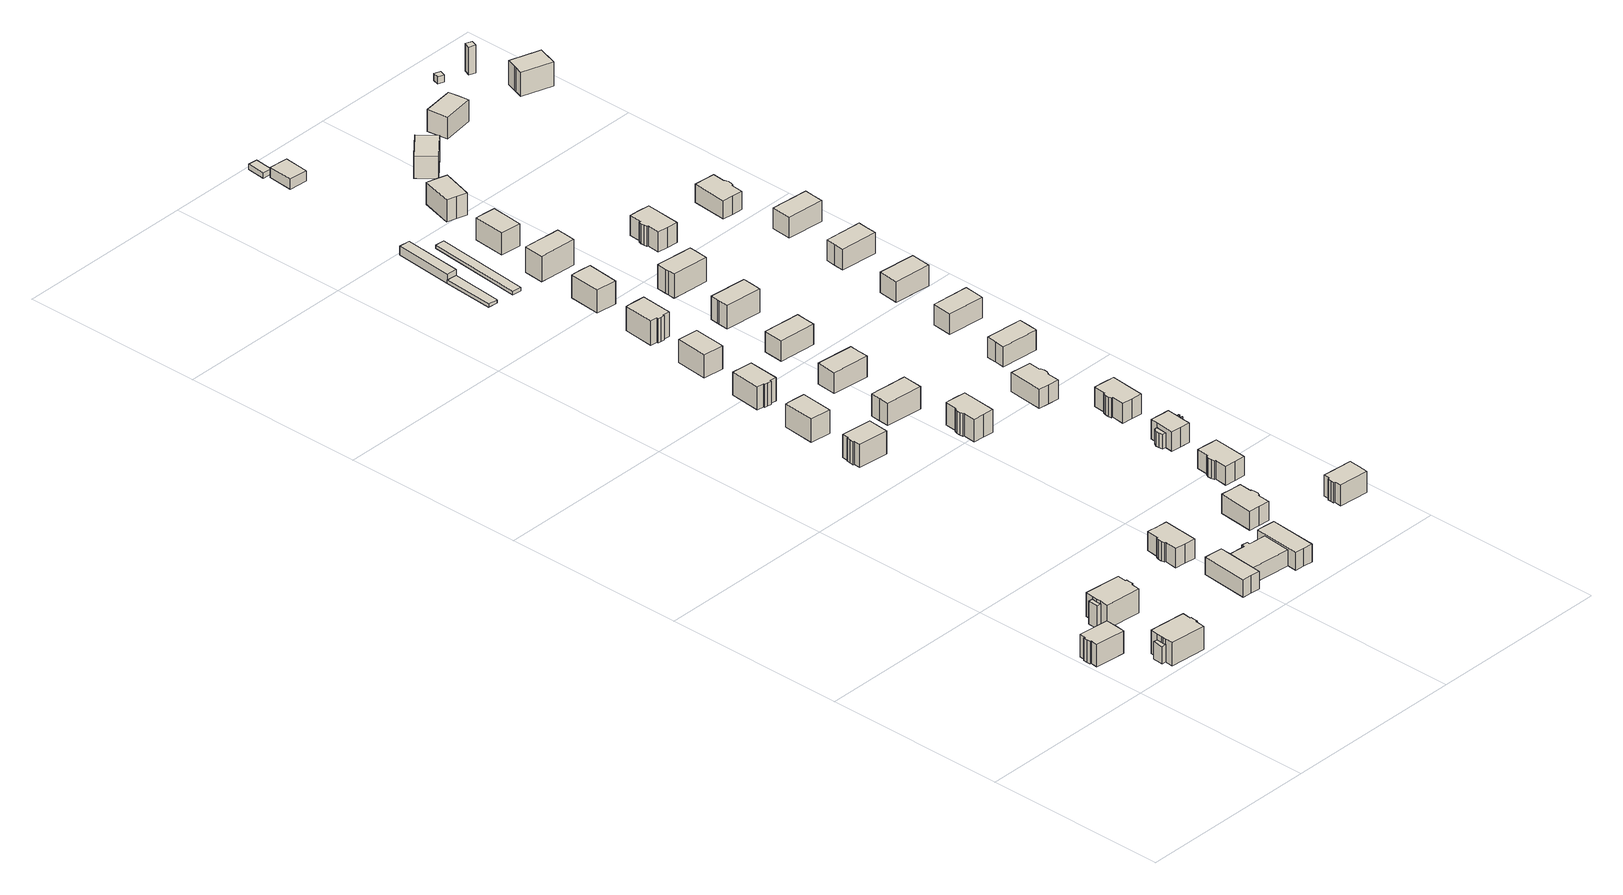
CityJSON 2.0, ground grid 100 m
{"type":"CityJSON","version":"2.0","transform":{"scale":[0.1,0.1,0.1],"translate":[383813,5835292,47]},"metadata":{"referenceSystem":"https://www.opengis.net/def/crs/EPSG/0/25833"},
"CityObjects":{
"building1":{"type":"Building","attributes":{"Gemeindeschluessel":"11000012","BezugspunktDach":"2200","function":"31001_1010","measuredHeight":14.82,"storeysAboveGround":3},"address":[{"country":"Germany","locality":"Berlin","thoroughfareNumber":"42","thoroughfareName":"Invalidensiedlung"}],"geometry":[{"type":"Solid","lod":"1","boundaries":[[[[0,1,2,3,4,5,6,7,8,9]],[[10,11,12,13,14,15,16,17,18,19]],[[10,19,9,8]],[[11,10,8,7]],[[12,11,7,6]],[[13,12,6,5]],[[14,13,5,4]],[[15,14,4,3]],[[16,15,3,2]],[[17,16,2,1]],[[18,17,1,0]],[[19,18,0,9]]]]}]},
"building2":{"type":"Building","attributes":{"Gemeindeschluessel":"11000012","function":"31001_1010"},"address":[{"country":"Germany","locality":"Berlin","thoroughfareNumber":"44","thoroughfareName":"Invalidensiedlung"}],"children":["building2-1","building2-2"]},
"building2-1":{"type":"BuildingPart","attributes":{"BezugspunktDach":"2200","measuredHeight":16.36,"storeysAboveGround":3},"parents":["building2"],"geometry":[{"type":"MultiSurface","lod":"1","boundaries":[[[20,21,22,23,24,25,26,27,28,29,30,31,32]],[[33,34,35,36,37,38,39,40,41,42,43,44,45]],[[33,45,32,31]],[[46,47,31,30]],[[48,46,34,30,29]],[[49,48,35,29,28]],[[37,36,28,27]],[[38,37,27,26]],[[39,38,26,25]],[[40,39,25,24]],[[41,40,24,23]],[[42,41,23,22]],[[43,42,22,21]],[[44,43,21,20]],[[45,44,20,32]],[[34,33,47,46]],[[35,34,46,48]],[[36,35,48,49]]]}]},
"building2-2":{"type":"BuildingPart","attributes":{"BezugspunktDach":"2200","measuredHeight":9.75,"storeysAboveGround":3},"parents":["building2"],"geometry":[{"type":"MultiSurface","lod":"1","boundaries":[[[47,49,50,51]],[[52,36,33,53]],[[52,53,51,50]],[[36,52,50,49]],[[53,33,47,51]],[[33,34,46,47]],[[35,48,46,34]],[[36,49,48,35]]]}]},
"building3":{"type":"Building","attributes":{"Gemeindeschluessel":"11000012","function":"31001_1010"},"address":[{"country":"Germany","locality":"Berlin","thoroughfareNumber":"40","thoroughfareName":"Invalidensiedlung"}],"children":["building3-1","building3-2"]},
"building3-1":{"type":"BuildingPart","attributes":{"BezugspunktDach":"2200","measuredHeight":17.52,"storeysAboveGround":3},"parents":["building3"],"geometry":[{"type":"MultiSurface","lod":"1","boundaries":[[[54,55,56,57,58,59,60,61,62,63,64,65]],[[66,67,68,69,70,71,72,73,74,75,76,77]],[[66,77,65,64]],[[78,79,64,63]],[[80,78,67,63,62]],[[69,68,62,61]],[[70,69,61,60]],[[71,70,60,59]],[[72,71,59,58]],[[73,72,58,57]],[[74,73,57,56]],[[75,74,56,55]],[[76,75,55,54]],[[77,76,54,65]],[[67,66,79,78]],[[81,68,67,78,80]]]}]},
"building3-2":{"type":"BuildingPart","attributes":{"BezugspunktDach":"2200","measuredHeight":12.64,"storeysAboveGround":3},"parents":["building3"],"geometry":[{"type":"MultiSurface","lod":"1","boundaries":[[[79,80,82,83]],[[84,85,86,87]],[[84,87,83,82]],[[85,84,82,80]],[[86,85,80,68,67,66]],[[87,86,79,83]],[[66,67,78,79]],[[78,67,68,80]]]}]},
"building4":{"type":"Building","attributes":{"Gemeindeschluessel":"11000012","BezugspunktDach":"2200","function":"31001_1010","measuredHeight":14.61,"storeysAboveGround":3},"address":[{"country":"Germany","locality":"Berlin","thoroughfareNumber":"38","thoroughfareName":"Invalidensiedlung"}],"geometry":[{"type":"Solid","lod":"1","boundaries":[[[[88,89,90,91,92,93,94,95,96,97,98,99]],[[100,101,102,103,104,105,106,107,108,109,110,111]],[[100,111,99,98]],[[101,100,98,97]],[[102,101,97,96]],[[103,102,96,95]],[[104,103,95,94]],[[105,104,94,93]],[[106,105,93,92]],[[107,106,92,91]],[[108,107,91,90]],[[109,108,90,89]],[[110,109,89,88]],[[111,110,88,99]]]]}]},
"building5":{"type":"Building","attributes":{"Gemeindeschluessel":"11000012","function":"31001_3065"},"address":[{"country":"Germany","locality":"Berlin","thoroughfareNumber":"46","thoroughfareName":"Invalidensiedlung"}],"children":["building5-1","building5-2","building5-3"]},
"building5-1":{"type":"BuildingPart","attributes":{"BezugspunktDach":"2200","measuredHeight":10.99,"storeysAboveGround":2},"parents":["building5"],"geometry":[{"type":"MultiSurface","lod":"1","boundaries":[[[112,113,114,115,116,117,118,119,120,121]],[[122,123,124,125,126,127,128,129,130,131]],[[122,131,121,120]],[[123,122,120,119]],[[124,123,119,118]],[[125,124,118,117]],[[126,125,117,116]],[[127,126,116,115]],[[130,129,113,112]],[[131,130,112,121]],[[128,127,115,114]],[[129,132,128,114,113]]]}]},
"building5-2":{"type":"BuildingPart","attributes":{"BezugspunktDach":"2200","measuredHeight":12.15,"storeysAboveGround":2},"parents":["building5"],"geometry":[{"type":"Solid","lod":"1","boundaries":[[[[133,134,135,136,137,138]],[[139,140,141,142,143,144]],[[139,144,138,137],[127,115,114,113,129,128]],[[140,139,137,136]],[[141,140,136,135]],[[142,141,135,134]],[[143,142,134,133]],[[144,143,133,138]],[[115,127,128,114]],[[128,129,113,114]]]]}]},
"building5-3":{"type":"BuildingPart","attributes":{"BezugspunktDach":"2200","measuredHeight":12.87,"storeysAboveGround":2},"parents":["building5"],"geometry":[{"type":"Solid","lod":"1","boundaries":[[[[145,146,147,148,149,150,151]],[[152,153,154,122,155,156,157]],[[152,157,151,150]],[[153,152,150,149]],[[154,153,149,148]],[[122,154,148,147]],[[155,122,147,146]],[[156,155,146,145]],[[157,156,145,151]]]]}]},
"building6":{"type":"Building","attributes":{"Gemeindeschluessel":"11000012","BezugspunktDach":"2200","function":"31001_1010","measuredHeight":16.72,"storeysAboveGround":3},"address":[{"country":"Germany","locality":"Berlin","thoroughfareNumber":"34","thoroughfareName":"Invalidensiedlung"}],"geometry":[{"type":"Solid","lod":"1","boundaries":[[[[158,159,160,161,162,163,164,165,166,167]],[[168,169,170,171,172,173,174,175,176,177]],[[168,177,167,166]],[[169,168,166,165]],[[170,169,165,164]],[[171,170,164,163]],[[172,171,163,162]],[[173,172,162,161]],[[174,173,161,160]],[[175,174,160,159]],[[176,175,159,158]],[[177,176,158,167]]]]}]},
"building7":{"type":"Building","attributes":{"Gemeindeschluessel":"11000012","BezugspunktDach":"2200","function":"31001_1010","measuredHeight":16.47,"storeysAboveGround":3},"address":[{"country":"Germany","locality":"Berlin","thoroughfareNumber":"30","thoroughfareName":"Invalidensiedlung"}],"geometry":[{"type":"Solid","lod":"1","boundaries":[[[[178,179,180,181,182]],[[183,184,185,186,187]],[[183,187,182,181]],[[184,183,181,180]],[[185,184,180,179]],[[186,185,179,178]],[[187,186,178,182]]]]}]},
"building8":{"type":"Building","attributes":{"Gemeindeschluessel":"11000012","BezugspunktDach":"2200","function":"31001_1010","measuredHeight":16.69,"storeysAboveGround":3},"address":[{"country":"Germany","locality":"Berlin","thoroughfareNumber":"26","thoroughfareName":"Invalidensiedlung"}],"geometry":[{"type":"Solid","lod":"1","boundaries":[[[[188,189,190,191,192,193,194,195,196,197]],[[198,199,200,201,202,203,204,205,206,207]],[[198,207,197,196]],[[199,198,196,195]],[[200,199,195,194]],[[201,200,194,193]],[[202,201,193,192]],[[203,202,192,191]],[[204,203,191,190]],[[205,204,190,189]],[[206,205,189,188]],[[207,206,188,197]]]]}]},
"building9":{"type":"Building","attributes":{"Gemeindeschluessel":"11000012","BezugspunktDach":"2200","function":"31001_1010","measuredHeight":14.87,"storeysAboveGround":3},"address":[{"country":"Germany","locality":"Berlin","thoroughfareNumber":"51","thoroughfareName":"Invalidensiedlung"}],"geometry":[{"type":"Solid","lod":"1","boundaries":[[[[208,209,210,211,212,213,214,215,216,217,218,219]],[[220,221,222,223,224,225,226,227,228,229,230,231]],[[220,231,219,218]],[[221,220,218,217]],[[222,221,217,216]],[[223,222,216,215]],[[224,223,215,214]],[[225,224,214,213]],[[226,225,213,212]],[[227,226,212,211]],[[228,227,211,210]],[[229,228,210,209]],[[230,229,209,208]],[[231,230,208,219]]]]}]},
"building10":{"type":"Building","attributes":{"Gemeindeschluessel":"11000012","BezugspunktDach":"2200","function":"31001_1010","measuredHeight":16.42,"storeysAboveGround":3},"address":[{"country":"Germany","locality":"Berlin","thoroughfareNumber":"22","thoroughfareName":"Invalidensiedlung"}],"geometry":[{"type":"Solid","lod":"1","boundaries":[[[[232,233,234,235,236]],[[237,238,239,240,241]],[[237,241,236,235]],[[238,237,235,234]],[[239,238,234,233]],[[240,239,233,232]],[[241,240,232,236]]]]}]},
"building11":{"type":"Building","attributes":{"Gemeindeschluessel":"11000012","BezugspunktDach":"2200","function":"31001_1010","measuredHeight":14.86,"storeysAboveGround":3},"address":[{"country":"Germany","locality":"Berlin","thoroughfareNumber":"32","thoroughfareName":"Invalidensiedlung"}],"geometry":[{"type":"Solid","lod":"1","boundaries":[[[[242,243,244,245,246,247]],[[248,249,250,251,252,253]],[[248,253,247,246]],[[249,248,246,245]],[[250,249,245,244]],[[251,250,244,243]],[[252,251,243,242]],[[253,252,242,247]]]]}]},
"building12":{"type":"Building","attributes":{"Gemeindeschluessel":"11000012","BezugspunktDach":"2200","function":"31001_1010","measuredHeight":14.98,"storeysAboveGround":3},"address":[{"country":"Germany","locality":"Berlin","thoroughfareNumber":"36","thoroughfareName":"Invalidensiedlung"}],"geometry":[{"type":"Solid","lod":"1","boundaries":[[[[254,255,256,257,258,259,260,261,262,263,264,265]],[[266,267,268,269,270,271,272,273,274,275,276,277]],[[266,277,265,264]],[[267,266,264,263]],[[268,267,263,262]],[[269,268,262,261]],[[270,269,261,260]],[[271,270,260,259]],[[272,271,259,258]],[[273,272,258,257]],[[274,273,257,256]],[[275,274,256,255]],[[276,275,255,254]],[[277,276,254,265]]]]}]},
"building13":{"type":"Building","attributes":{"Gemeindeschluessel":"11000012","BezugspunktDach":"2200","function":"31001_2463","measuredHeight":1.83,"storeysAboveGround":1},"address":[{"country":"Germany","locality":"Berlin","thoroughfareNumber":"8 (3)","thoroughfareName":"Invalidensiedlung"}],"geometry":[{"type":"Solid","lod":"1","boundaries":[[[[278,279,280,281]],[[282,283,284,285]],[[282,285,281,280]],[[283,282,280,279]],[[284,283,279,278]],[[285,284,278,281]]]]}]},
"building14":{"type":"Building","attributes":{"Gemeindeschluessel":"11000012","BezugspunktDach":"2200","function":"31001_1010","measuredHeight":18.25,"storeysAboveGround":3},"address":[{"country":"Germany","locality":"Berlin","thoroughfareNumber":"18","thoroughfareName":"Invalidensiedlung"}],"geometry":[{"type":"Solid","lod":"1","boundaries":[[[[286,287,288,289,290,291,292,293,294,295]],[[296,297,298,299,300,301,302,303,304,305]],[[296,305,295,294]],[[297,296,294,293]],[[298,297,293,292]],[[299,298,292,291]],[[300,299,291,290]],[[301,300,290,289]],[[302,301,289,288]],[[303,302,288,287]],[[304,303,287,286]],[[305,304,286,295]]]]}]},
"building15":{"type":"Building","attributes":{"Gemeindeschluessel":"11000012","BezugspunktDach":"2200","function":"31001_1010","measuredHeight":14.97,"storeysAboveGround":3},"address":[{"country":"Germany","locality":"Berlin","thoroughfareNumber":"28","thoroughfareName":"Invalidensiedlung"}],"geometry":[{"type":"Solid","lod":"1","boundaries":[[[[306,307,308,309,310]],[[311,312,313,314,315]],[[311,315,310,309]],[[312,311,309,308]],[[313,312,308,307]],[[314,313,307,306]],[[315,314,306,310]]]]}]},
"building16":{"type":"Building","attributes":{"Gemeindeschluessel":"11000012","BezugspunktDach":"2200","function":"31001_2463","measuredHeight":6.98,"storeysAboveGround":1},"address":[{"country":"Germany","locality":"Berlin","thoroughfareNumber":"8 (2)","thoroughfareName":"Invalidensiedlung"}],"geometry":[{"type":"Solid","lod":"1","boundaries":[[[[316,317,318,319]],[[320,321,283,282]],[[320,282,319,318]],[[321,320,318,317]],[[283,321,317,316]],[[282,283,316,319]]]]}]},
"building17":{"type":"Building","attributes":{"Gemeindeschluessel":"11000012","BezugspunktDach":"2200","function":"31001_1010","measuredHeight":13.81,"storeysAboveGround":3},"address":[{"country":"Germany","locality":"Berlin","thoroughfareNumber":"47","thoroughfareName":"Invalidensiedlung"}],"geometry":[{"type":"Solid","lod":"1","boundaries":[[[[322,323,324,325,326,327,328,329,330,331,332,333]],[[334,335,336,337,338,339,340,341,342,343,344,345]],[[334,345,333,332]],[[335,334,332,331]],[[336,335,331,330]],[[337,336,330,329]],[[338,337,329,328]],[[339,338,328,327]],[[340,339,327,326]],[[341,340,326,325]],[[342,341,325,324]],[[343,342,324,323]],[[344,343,323,322]],[[345,344,322,333]]]]}]},
"building18":{"type":"Building","attributes":{"Gemeindeschluessel":"11000012","BezugspunktDach":"2200","function":"31001_2463","measuredHeight":1.97,"storeysAboveGround":1},"address":[{"country":"Germany","locality":"Berlin","thoroughfareNumber":"8 (1)","thoroughfareName":"Invalidensiedlung"}],"geometry":[{"type":"Solid","lod":"1","boundaries":[[[[346,347,348,349]],[[350,351,352,353]],[[350,353,349,348]],[[351,350,348,347]],[[352,351,347,346]],[[353,352,346,349]]]]}]},
"building19":{"type":"Building","attributes":{"Gemeindeschluessel":"11000012","BezugspunktDach":"2200","function":"31001_1010","measuredHeight":16.32,"storeysAboveGround":3},"address":[{"country":"Germany","locality":"Berlin","thoroughfareNumber":"14","thoroughfareName":"Invalidensiedlung"}],"geometry":[{"type":"Solid","lod":"1","boundaries":[[[[354,355,356,357,358]],[[359,360,361,362,363]],[[359,363,358,357]],[[360,359,357,356]],[[361,360,356,355]],[[362,361,355,354]],[[363,362,354,358]]]]}]},
"building20":{"type":"Building","attributes":{"Gemeindeschluessel":"11000012","BezugspunktDach":"2200","function":"31001_1010","measuredHeight":14.99,"storeysAboveGround":3},"address":[{"country":"Germany","locality":"Berlin","thoroughfareNumber":"24","thoroughfareName":"Invalidensiedlung"}],"geometry":[{"type":"Solid","lod":"1","boundaries":[[[[364,365,366,367,368]],[[369,370,371,372,373]],[[369,373,368,367]],[[370,369,367,366]],[[371,370,366,365]],[[372,371,365,364]],[[373,372,364,368]]]]}]},
"building21":{"type":"Building","attributes":{"Gemeindeschluessel":"11000012","BezugspunktDach":"2200","function":"31001_3065","measuredHeight":15.19,"storeysAboveGround":3},"address":[{"country":"Germany","locality":"Berlin","thoroughfareNumber":"53","thoroughfareName":"Invalidensiedlung"}],"geometry":[{"type":"Solid","lod":"1","boundaries":[[[[374,375,376,377,378,379,380,381,382,383]],[[384,385,386,387,388,389,390,391,392,393]],[[384,393,383,382]],[[385,384,382,381]],[[386,385,381,380]],[[387,386,380,379]],[[388,387,379,378]],[[389,388,378,377]],[[390,389,377,376]],[[391,390,376,375]],[[392,391,375,374]],[[393,392,374,383]]]]}]},
"building22":{"type":"Building","attributes":{"Gemeindeschluessel":"11000012","function":"31001_1010"},"address":[{"country":"Germany","locality":"Berlin","thoroughfareNumber":"43","thoroughfareName":"Invalidensiedlung"}],"children":["building22-1","building22-2"]},
"building22-1":{"type":"BuildingPart","attributes":{"BezugspunktDach":"2200","measuredHeight":14.86,"storeysAboveGround":3},"parents":["building22"],"geometry":[{"type":"MultiSurface","lod":"1","boundaries":[[[394,395,396,397,398,399,400,401,402,403,404,405,406,407,408]],[[409,410,411,412,413,414,415,416,417,418,419,420,421,422,423]],[[424,425,426,427,428,423,408,407]],[[410,409,407,406]],[[411,410,406,405]],[[412,411,405,404]],[[413,412,404,403]],[[414,413,403,402]],[[415,414,402,401]],[[416,415,401,400]],[[417,416,400,399]],[[418,417,399,398]],[[419,418,398,397]],[[420,419,397,396]],[[421,420,396,395]],[[422,421,395,394]],[[423,422,394,408]],[[409,429,430,425,424]],[[430,428,427,426,425]]]}]},
"building22-2":{"type":"BuildingPart","attributes":{"BezugspunktDach":"2200","measuredHeight":8.16,"storeysAboveGround":3},"parents":["building22"],"geometry":[{"type":"Solid","lod":"1","boundaries":[[[[431,426,425,424,432,433,434]],[[435,436,409,430,427,437,438]],[[435,438,434,433]],[[436,435,433,432]],[[409,436,432,424]],[[437,427,426,431]],[[438,437,431,434]],[[430,409,424,425]],[[427,430,425,426]]]]}]},
"building23":{"type":"Building","attributes":{"Gemeindeschluessel":"11000012","BezugspunktDach":"2200","function":"51009_1610","measuredHeight":3,"storeysAboveGround":0},"address":[{"country":"Germany","locality":"Berlin"}],"geometry":[{"type":"Solid","lod":"1","boundaries":[[[[439,440,441,442]],[[443,444,445,446]],[[443,446,442,441]],[[444,443,441,440]],[[445,444,440,439]],[[446,445,439,442]]]]}]},
"building24":{"type":"Building","attributes":{"Gemeindeschluessel":"11000012","BezugspunktDach":"2200","function":"31001_1010","measuredHeight":16.46,"storeysAboveGround":3},"address":[{"country":"Germany","locality":"Berlin","thoroughfareNumber":"10","thoroughfareName":"Invalidensiedlung"}],"geometry":[{"type":"Solid","lod":"1","boundaries":[[[[447,448,449,450,451]],[[452,453,454,455,456]],[[452,456,451,450]],[[453,452,450,449]],[[454,453,449,448]],[[455,454,448,447]],[[456,455,447,451]]]]}]},
"building25":{"type":"Building","attributes":{"Gemeindeschluessel":"11000012","BezugspunktDach":"2200","function":"31001_1010","measuredHeight":14.91,"storeysAboveGround":3},"address":[{"country":"Germany","locality":"Berlin","thoroughfareNumber":"20","thoroughfareName":"Invalidensiedlung"}],"geometry":[{"type":"Solid","lod":"1","boundaries":[[[[457,458,459,460,461,462,463,464]],[[465,466,467,468,469,470,471,472]],[[465,472,464,463]],[[466,465,463,462]],[[467,466,462,461]],[[468,467,461,460]],[[469,468,460,459]],[[470,469,459,458]],[[471,470,458,457]],[[472,471,457,464]]]]}]},
"building26":{"type":"Building","attributes":{"Gemeindeschluessel":"11000012","BezugspunktDach":"2200","function":"31001_1010","measuredHeight":14.87,"storeysAboveGround":3},"address":[{"country":"Germany","locality":"Berlin","thoroughfareNumber":"35","thoroughfareName":"Invalidensiedlung"}],"geometry":[{"type":"Solid","lod":"1","boundaries":[[[[473,474,475,476,477,478,479,480,481,482,483,484]],[[485,486,487,488,489,490,491,492,493,494,495,496]],[[485,496,484,483]],[[486,485,483,482]],[[487,486,482,481]],[[488,487,481,480]],[[489,488,480,479]],[[490,489,479,478]],[[491,490,478,477]],[[492,491,477,476]],[[493,492,476,475]],[[494,493,475,474]],[[495,494,474,473]],[[496,495,473,484]]]]}]},
"building27":{"type":"Building","attributes":{"Gemeindeschluessel":"11000012","BezugspunktDach":"2200","function":"31001_1010","measuredHeight":15.24,"storeysAboveGround":3},"address":[{"country":"Germany","locality":"Berlin","thoroughfareNumber":"39","thoroughfareName":"Invalidensiedlung"}],"geometry":[{"type":"Solid","lod":"1","boundaries":[[[[497,498,499,500,501,502,503,504,505,506,507,508]],[[509,510,511,512,513,514,515,516,517,518,519,520]],[[509,520,508,507]],[[510,509,507,506]],[[511,510,506,505]],[[512,511,505,504]],[[513,512,504,503]],[[514,513,503,502]],[[515,514,502,501]],[[516,515,501,500]],[[517,516,500,499]],[[518,517,499,498]],[[519,518,498,497]],[[520,519,497,508]]]]}]},
"building28":{"type":"Building","attributes":{"Gemeindeschluessel":"11000012","BezugspunktDach":"2200","function":"31001_1010","measuredHeight":15.45,"storeysAboveGround":3},"address":[{"country":"Germany","locality":"Berlin","thoroughfareNumber":"8","thoroughfareName":"Invalidensiedlung"}],"geometry":[{"type":"Solid","lod":"1","boundaries":[[[[521,522,523,524,525]],[[526,527,528,529,530]],[[526,530,525,524]],[[527,526,524,523]],[[528,527,523,522]],[[529,528,522,521]],[[530,529,521,525]]]]}]},
"building29":{"type":"Building","attributes":{"Gemeindeschluessel":"11000012","BezugspunktDach":"2200","function":"31001_1010","measuredHeight":15.23,"storeysAboveGround":3},"address":[{"country":"Germany","locality":"Berlin","thoroughfareNumber":"16","thoroughfareName":"Invalidensiedlung"}],"geometry":[{"type":"Solid","lod":"1","boundaries":[[[[531,532,533,534,535,536,537,538]],[[539,540,541,542,543,544,545,546]],[[539,546,538,537]],[[540,539,537,536]],[[541,540,536,535]],[[542,541,535,534]],[[543,542,534,533]],[[544,543,533,532]],[[545,544,532,531]],[[546,545,531,538]]]]}]},
"building30":{"type":"Building","attributes":{"Gemeindeschluessel":"11000012","BezugspunktDach":"2200","function":"31001_2120","measuredHeight":8.46,"storeysAboveGround":1},"address":[{"country":"Germany","locality":"Berlin","thoroughfareNumber":"4 (1)","thoroughfareName":"Invalidensiedlung"}],"geometry":[{"type":"Solid","lod":"1","boundaries":[[[[547,548,549,550]],[[551,552,553,554]],[[551,554,550,549]],[[552,551,549,548]],[[553,552,548,547]],[[554,553,547,550]]]]}]},
"building31":{"type":"Building","attributes":{"Gemeindeschluessel":"11000012","BezugspunktDach":"2200","function":"31001_2463","measuredHeight":2.88,"storeysAboveGround":1},"address":[{"country":"Germany","locality":"Berlin","thoroughfareNumber":"4 (2)","thoroughfareName":"Invalidensiedlung"}],"geometry":[{"type":"Solid","lod":"1","boundaries":[[[[555,556,557,558]],[[559,560,561,562]],[[559,562,558,557]],[[560,559,557,556]],[[561,560,556,555]],[[562,561,555,558]]]]}]},
"building32":{"type":"Building","attributes":{"Gemeindeschluessel":"11000012","BezugspunktDach":"2200","function":"31001_1010","measuredHeight":15.27,"storeysAboveGround":3},"address":[{"country":"Germany","locality":"Berlin","thoroughfareNumber":"6","thoroughfareName":"Invalidensiedlung"}],"geometry":[{"type":"Solid","lod":"1","boundaries":[[[[563,564,565,566,567,568]],[[569,570,571,572,573,574]],[[569,574,568,567]],[[570,569,567,566]],[[571,570,566,565]],[[572,571,565,564]],[[573,572,564,563]],[[574,573,563,568]]]]}]},
"building33":{"type":"Building","attributes":{"Gemeindeschluessel":"11000012","BezugspunktDach":"2200","function":"31001_1010","measuredHeight":14.79,"storeysAboveGround":3},"address":[{"country":"Germany","locality":"Berlin","thoroughfareNumber":"31","thoroughfareName":"Invalidensiedlung"}],"geometry":[{"type":"Solid","lod":"1","boundaries":[[[[575,576,577,578,579,580]],[[581,582,583,584,585,586]],[[581,586,580,579]],[[582,581,579,578]],[[583,582,578,577]],[[584,583,577,576]],[[585,584,576,575]],[[586,585,575,580]]]]}]},
"building34":{"type":"Building","attributes":{"Gemeindeschluessel":"11000012","BezugspunktDach":"2200","function":"31001_1010","measuredHeight":15.06,"storeysAboveGround":3},"address":[{"country":"Germany","locality":"Berlin","thoroughfareNumber":"27","thoroughfareName":"Invalidensiedlung"}],"geometry":[{"type":"Solid","lod":"1","boundaries":[[[[587,588,589,590,591]],[[592,593,594,595,596]],[[592,596,591,590]],[[593,592,590,589]],[[594,593,589,588]],[[595,594,588,587]],[[596,595,587,591]]]]}]},
"building35":{"type":"Building","attributes":{"Gemeindeschluessel":"11000012","BezugspunktDach":"2200","function":"31001_1010","measuredHeight":14.79,"storeysAboveGround":3},"address":[{"country":"Germany","locality":"Berlin","thoroughfareNumber":"12","thoroughfareName":"Invalidensiedlung"}],"geometry":[{"type":"Solid","lod":"1","boundaries":[[[[597,598,599,600,601,602,603,604,605,606,607,608]],[[609,610,611,612,613,614,615,616,617,618,619,620]],[[609,620,608,607]],[[610,609,607,606]],[[611,610,606,605]],[[612,611,605,604]],[[613,612,604,603]],[[614,613,603,602]],[[615,614,602,601]],[[616,615,601,600]],[[617,616,600,599]],[[618,617,599,598]],[[619,618,598,597]],[[620,619,597,608]]]]}]},
"building36":{"type":"Building","attributes":{"Gemeindeschluessel":"11000012","BezugspunktDach":"2200","function":"31001_1010","measuredHeight":15.71,"storeysAboveGround":3},"address":[{"country":"Germany","locality":"Berlin","thoroughfareNumber":"4","thoroughfareName":"Invalidensiedlung"}],"geometry":[{"type":"Solid","lod":"1","boundaries":[[[[621,622,623,624,625]],[[626,627,628,629,630]],[[626,630,625,624]],[[627,626,624,623]],[[628,627,623,622]],[[629,628,622,621]],[[630,629,621,625]]]]}]},
"building37":{"type":"Building","attributes":{"Gemeindeschluessel":"11000012","BezugspunktDach":"2200","function":"31001_1010","measuredHeight":14.66,"storeysAboveGround":3},"address":[{"country":"Germany","locality":"Berlin","thoroughfareNumber":"23","thoroughfareName":"Invalidensiedlung"}],"geometry":[{"type":"Solid","lod":"1","boundaries":[[[[631,632,633,634,635]],[[636,637,638,639,640]],[[636,640,635,634]],[[637,636,634,633]],[[638,637,633,632]],[[639,638,632,631]],[[640,639,631,635]]]]}]},
"building38":{"type":"Building","attributes":{"Gemeindeschluessel":"11000012","BezugspunktDach":"2200","function":"31001_1010","measuredHeight":15.11,"storeysAboveGround":3},"address":[{"country":"Germany","locality":"Berlin","thoroughfareNumber":"19","thoroughfareName":"Invalidensiedlung"}],"geometry":[{"type":"Solid","lod":"1","boundaries":[[[[641,642,643,644,645,646]],[[647,648,649,650,651,652]],[[647,652,646,645]],[[648,647,645,644]],[[649,648,644,643]],[[650,649,643,642]],[[651,650,642,641]],[[652,651,641,646]]]]}]},
"building39":{"type":"Building","attributes":{"Gemeindeschluessel":"11000012","BezugspunktDach":"2200","function":"31001_1010","measuredHeight":12.47,"storeysAboveGround":3},"address":[{"country":"Germany","locality":"Berlin","thoroughfareNumber":"11","thoroughfareName":"Invalidensiedlung"}],"geometry":[{"type":"Solid","lod":"1","boundaries":[[[[653,654,655,656,657,658,659,660,661,662,663,664]],[[665,666,667,668,669,670,671,672,673,674,675,676]],[[665,676,664,663]],[[666,665,663,662]],[[667,666,662,661]],[[668,667,661,660]],[[669,668,660,659]],[[670,669,659,658]],[[671,670,658,657]],[[672,671,657,656]],[[673,672,656,655]],[[674,673,655,654]],[[675,674,654,653]],[[676,675,653,664]]]]}]},
"building40":{"type":"Building","attributes":{"Gemeindeschluessel":"11000012","BezugspunktDach":"2200","function":"31001_1010","measuredHeight":14.95,"storeysAboveGround":3},"address":[{"country":"Germany","locality":"Berlin","thoroughfareNumber":"15","thoroughfareName":"Invalidensiedlung"}],"geometry":[{"type":"Solid","lod":"1","boundaries":[[[[677,678,679,680,681]],[[682,683,684,685,686]],[[682,686,681,680]],[[683,682,680,679]],[[684,683,679,678]],[[685,684,678,677]],[[686,685,677,681]]]]}]},
"building41":{"type":"Building","attributes":{"Gemeindeschluessel":"11000012","BezugspunktDach":"2200","function":"31001_1010","measuredHeight":15.23,"storeysAboveGround":3},"address":[{"country":"Germany","locality":"Berlin","thoroughfareNumber":"2","thoroughfareName":"Invalidensiedlung"}],"geometry":[{"type":"Solid","lod":"1","boundaries":[[[[687,688,689,690,691]],[[692,693,694,695,696]],[[692,696,691,690]],[[693,692,690,689]],[[694,693,689,688]],[[695,694,688,687]],[[696,695,687,691]]]]}]},
"building42":{"type":"Building","attributes":{"Gemeindeschluessel":"11000012","BezugspunktDach":"2200","function":"31001_9998","measuredHeight":3.77,"storeysAboveGround":1},"address":[{"country":"Germany","locality":"Berlin","thoroughfareNumber":"2 (1)","thoroughfareName":"Invalidensiedlung"}],"geometry":[{"type":"Solid","lod":"1","boundaries":[[[[697,698,699,700]],[[701,702,703,704]],[[701,704,700,699]],[[702,701,699,698]],[[703,702,698,697]],[[704,703,697,700]]]]}]},
"building43":{"type":"Building","attributes":{"Gemeindeschluessel":"11000012","BezugspunktDach":"2200","function":"31001_9998","measuredHeight":15.38,"storeysAboveGround":1},"address":[{"country":"Germany","locality":"Berlin","thoroughfareNumber":"1 (1)","thoroughfareName":"Invalidensiedlung"}],"geometry":[{"type":"Solid","lod":"1","boundaries":[[[[705,706,707,708]],[[709,710,711,712]],[[709,712,708,707]],[[710,709,707,706]],[[711,710,706,705]],[[712,711,705,708]]]]}]},
"building44":{"type":"Building","attributes":{"Gemeindeschluessel":"11000012","BezugspunktDach":"2200","function":"31001_1010","measuredHeight":15.67,"storeysAboveGround":3},"address":[{"country":"Germany","locality":"Berlin","thoroughfareNumber":"1","thoroughfareName":"Invalidensiedlung"}],"geometry":[{"type":"Solid","lod":"1","boundaries":[[[[713,714,715,716,717,718,719,720]],[[721,722,723,724,725,726,727,728]],[[721,728,720,719]],[[722,721,719,718]],[[723,722,718,717]],[[724,723,717,716]],[[725,724,716,715]],[[726,725,715,714]],[[727,726,714,713]],[[728,727,713,720]]]]}]}
},
"vertices":[
[17,319,150],[13,281,150],[180,266,150],[185,323,150],[190,379,150],[23,395,150],[20,359,150],[12,361,150],[10,339,150],[9,320,150],[10,339,25],[12,361,25],[20,359,25],[23,395,25],[190,379,25],[185,323,25],[180,266,25],[13,281,25],[17,319,25],[9,320,25],
[445,6,160],[450,58,160],[457,56,160],[458,77,160],[460,98,160],[454,99,160],[459,148,160],[259,165,160],[255,123,160],[252,94,160],[251,82,160],[250,67,160],[246,23,160],[250,67,30],[251,82,30],[252,94,30],[255,123,30],[259,165,30],[459,148,30],[454,99,30],[460,98,30],[458,77,30],[457,56,30],[450,58,30],[445,6,30],[246,23,30],[251,82,127],[250,67,127],[252,94,127],[255,123,127],
[231,125,127],[227,67,127],[231,125,30],[227,67,30],
[484,445,152],[489,496,152],[498,495,152],[499,515,152],[500,536,152],[493,536,152],[498,586,152],[299,605,152],[295,562,152],[292,533,152],[290,507,152],[285,462,152],[290,507,19],[292,533,19],[295,562,19],[299,605,19],[498,586,19],[493,536,19],[500,536,19],[499,515,19],[498,495,19],[489,496,19],[484,445,19],[285,462,19],[292,533,136],[290,507,136],[295,562,136],[295,562,76],
[271,564,136],[266,507,136],[271,564,9],[295,562,9],[290,507,9],[266,507,9],
[866,630,136],[872,630,136],[864,560,136],[924,554,136],[983,548,136],[999,741,136],[942,746,136],[885,752,136],[878,684,136],[872,684,136],[864,667,136],[863,649,136],[864,667,29],[872,684,29],[878,684,29],[885,752,29],[942,746,29],[999,741,29],[983,548,29],[924,554,29],[864,560,29],[872,630,29],[866,630,29],[863,649,29],
[1013,221,105],[1240,201,105],[1247,279,105],[1254,358,105],[1158,366,105],[1160,381,105],[1125,385,105],[1123,368,105],[1026,377,105],[984,302,105],[1026,377,16],[1123,368,16],[1125,385,16],[1160,381,16],[1158,366,16],[1254,358,16],[1247,279,16],[1240,201,16],[1013,221,16],[984,302,16],[1242,219,16],
[1287,144,115],[1338,139,115],[1360,397,115],[1309,402,115],[1258,406,115],[1236,148,115],[1258,406,16],[1309,402,16],[1360,397,16],[1338,139,16],[1287,144,16],[1236,148,16],
[958,174,113],[1008,169,113],[1026,377,113],[1031,426,113],[980,431,113],[930,435,113],[907,178,113],[930,435,16],[980,431,16],[1031,426,16],[1008,169,16],[958,174,16],[907,178,16],
[520,2252,146],[516,2214,146],[684,2199,146],[689,2256,146],[694,2313,146],[526,2329,146],[523,2293,146],[518,2293,146],[515,2272,146],[513,2252,146],[515,2272,18],[518,2293,18],[523,2293,18],[526,2329,18],[694,2313,18],[689,2256,18],[684,2199,18],[516,2214,18],[520,2252,18],[513,2252,18],
[635,2508,148],[651,2684,148],[593,2689,148],[536,2694,148],[521,2520,148],[536,2694,19],[593,2689,19],[651,2684,19],[635,2508,19],[521,2520,19],
[591,2881,148],[590,2873,148],[610,2871,148],[630,2869,148],[632,2877,148],[668,2873,148],[682,3041,148],[626,3047,148],[569,3052,148],[553,2885,148],[569,3052,20],[626,3047,20],[682,3041,20],[668,2873,20],[632,2877,20],[630,2869,20],[610,2871,20],[590,2873,20],[591,2881,20],[553,2885,20],
[1386,511,135],[1445,505,135],[1451,576,135],[1457,575,135],[1464,592,135],[1465,610,135],[1462,629,135],[1456,629,135],[1462,698,135],[1404,703,135],[1345,708,135],[1327,516,135],[1345,708,29],[1404,703,29],[1462,698,29],[1456,629,29],[1462,629,29],[1465,610,29],[1464,592,29],[1457,575,29],[1451,576,29],[1445,505,29],[1386,511,29],[1327,516,29],
[698,3233,149],[714,3408,149],[657,3414,149],[600,3419,149],[584,3244,149],[600,3419,21],[657,3414,21],[714,3408,21],[698,3233,21],[584,3244,21],
[1053,2321,155],[1058,2375,155],[1063,2430,155],[857,2448,155],[853,2394,155],[849,2340,155],[853,2394,31],[857,2448,31],[1063,2430,31],[1058,2375,31],[1053,2321,31],[849,2340,31],
[1020,2025,154],[1025,2023,154],[1019,1956,154],[1078,1951,154],[1136,1945,154],[1153,2136,154],[1095,2142,154],[1037,2147,154],[1031,2079,154],[1026,2080,154],[1019,2061,154],[1017,2044,154],[1019,2061,28],[1026,2080,28],[1031,2079,28],[1037,2147,28],[1095,2142,28],[1153,2136,28],[1136,1945,28],[1078,1951,28],[1019,1956,28],[1025,2023,28],[1020,2025,28],[1017,2044,28],
[397,4366,47],[422,4642,47],[363,4647,47],[344,4371,47],[363,4647,29],[422,4642,29],[397,4366,29],[344,4371,29],
[657,3605,157],[656,3597,157],[675,3595,157],[695,3593,157],[696,3601,157],[733,3597,157],[746,3767,157],[690,3772,157],[634,3776,157],[619,3609,157],[634,3776,22],[690,3772,22],[746,3767,22],[733,3597,22],[696,3601,22],[695,3593,22],[675,3595,22],[656,3597,22],[657,3605,22],[619,3609,22],
[1086,2684,146],[1090,2738,146],[1094,2792,146],[891,2811,146],[881,2703,146],[891,2811,30],[1094,2792,30],[1090,2738,30],[1086,2684,30],[881,2703,30],
[422,4642,78],[451,4963,78],[392,4968,78],[363,4647,78],[392,4968,29],[451,4963,29],
[1533,922,132],[1539,921,132],[1533,852,132],[1592,848,132],[1650,843,132],[1667,1033,132],[1608,1038,132],[1550,1044,132],[1544,975,132],[1538,975,132],[1530,960,132],[1530,940,132],[1530,960,27],[1538,975,27],[1544,975,27],[1550,1044,27],[1608,1038,27],[1667,1033,27],[1650,843,27],[1592,848,27],[1533,852,27],[1539,921,27],[1533,922,27],[1530,940,27],
[546,4352,48],[595,4876,48],[545,4881,48],[495,4356,48],[545,4881,29],[595,4876,29],[546,4352,29],[495,4356,29],
[763,3959,152],[780,4133,152],[723,4139,152],[666,4144,152],[651,3971,152],[666,4144,24],[723,4139,24],[780,4133,24],[763,3959,24],[651,3971,24],
[1118,3046,146],[1122,3100,146],[1127,3153,146],[923,3171,146],[915,3063,146],[923,3171,32],[1127,3153,32],[1122,3100,32],[1118,3046,32],[915,3063,32],
[1763,380,144],[1760,342,144],[1926,329,144],[1932,385,144],[1937,442,144],[1770,455,144],[1767,420,144],[1759,420,144],[1757,399,144],[1755,382,144],[1757,399,28],[1759,420,28],[1767,420,28],[1770,455,28],[1937,442,28],[1932,385,28],[1926,329,28],[1760,342,28],[1763,380,28],[1755,382,28],
[1629,1221,135],[1683,1217,135],[1688,1274,135],[1701,1273,135],[1701,1278,135],[1689,1279,135],[1690,1296,135],[1703,1295,135],[1704,1300,135],[1691,1301,135],[1696,1358,135],[1641,1362,135],[1587,1367,135],[1583,1326,135],[1574,1226,135],[1583,1326,28],[1587,1367,28],[1641,1362,28],[1696,1358,28],[1691,1301,28],[1704,1300,28],[1703,1295,28],[1690,1296,28],[1689,1279,28],[1701,1278,28],[1701,1273,28],[1688,1274,28],[1683,1217,28],[1629,1221,28],[1574,1226,28],[1583,1326,110],[1581,1298,110],[1578,1268,110],[1578,1268,28],[1579,1280,28],[1582,1318,28],[1581,1298,28],
[1559,1269,110],[1566,1327,110],[1557,1307,110],[1555,1292,110],[1557,1307,28],[1566,1327,28],[1559,1269,28],[1555,1292,28],
[1701,1278,60],[1703,1295,60],[1690,1296,60],[1689,1279,60],[1690,1296,30],[1703,1295,30],[1701,1278,30],[1689,1279,30],
[871,4316,169],[876,4370,169],[880,4424,169],[677,4442,169],[668,4334,169],[677,4442,27],[880,4424,27],[876,4370,27],[871,4316,27],[668,4334,27],
[1149,3409,163],[1154,3463,163],[1155,3475,163],[1159,3517,163],[955,3535,163],[951,3493,163],[950,3481,163],[945,3427,163],[950,3481,33],[951,3493,33],[955,3535,33],[1159,3517,33],[1155,3475,33],[1154,3463,33],[1149,3409,33],[945,3427,33],
[1485,1913,134],[1544,1907,134],[1550,1977,134],[1554,1977,134],[1561,1994,134],[1562,2012,134],[1558,2030,134],[1554,2030,134],[1560,2098,134],[1502,2104,134],[1443,2110,134],[1426,1919,134],[1443,2110,29],[1502,2104,29],[1560,2098,29],[1554,2030,29],[1558,2030,29],[1562,2012,29],[1561,1994,29],[1554,1977,29],[1550,1977,29],[1544,1907,29],[1485,1913,29],[1426,1919,29],
[1596,1621,136],[1602,1621,136],[1596,1552,136],[1654,1547,136],[1712,1541,136],[1730,1731,136],[1671,1736,136],[1613,1741,136],[1607,1673,136],[1601,1674,136],[1595,1657,136],[1593,1639,136],[1595,1657,27],[1601,1674,27],[1607,1673,27],[1613,1741,27],[1671,1736,27],[1730,1731,27],[1712,1541,27],[1654,1547,27],[1596,1552,27],[1602,1621,27],[1596,1621,27],[1593,1639,27],
[822,4609,150],[837,4782,150],[780,4787,150],[723,4792,150],[708,4618,150],[723,4792,28],[780,4787,28],[837,4782,28],[822,4609,28],[708,4618,28],
[1181,3772,160],[1184,3807,160],[1186,3826,160],[1190,3880,160],[987,3899,160],[983,3844,160],[981,3825,160],[978,3789,160],[981,3825,26],[983,3844,26],[987,3899,26],[1190,3880,26],[1186,3826,26],[1184,3807,26],[1181,3772,26],[978,3789,26],
[561,5702,84],[573,5837,84],[471,5846,84],[460,5712,84],[471,5846,27],[573,5837,27],[561,5702,27],[460,5712,27],
[496,5863,55],[505,5962,55],[455,5967,55],[446,5867,55],[455,5967,26],[505,5962,26],[496,5863,26],[446,5867,26],
[795,4977,150],[849,4961,150],[898,5129,150],[844,5145,150],[789,5161,150],[741,4992,150],[789,5161,28],[844,5145,28],[898,5129,28],[849,4961,28],[795,4977,28],[741,4992,28],
[1778,2257,141],[1782,2311,141],[1787,2365,141],[1582,2382,141],[1577,2328,141],[1572,2274,141],[1577,2328,29],[1582,2382,29],[1787,2365,29],[1782,2311,29],[1778,2257,29],[1572,2274,29],
[1809,2619,144],[1814,2674,144],[1819,2729,144],[1616,2746,144],[1606,2639,144],[1616,2746,29],[1819,2729,29],[1814,2674,29],[1809,2619,29],[1606,2639,29],
[1210,4165,142],[1215,4165,142],[1209,4096,142],[1268,4090,142],[1326,4085,142],[1342,4275,142],[1283,4281,142],[1225,4286,142],[1220,4217,142],[1214,4218,142],[1208,4201,142],[1206,4185,142],[1208,4201,31],[1214,4218,31],[1220,4217,31],[1225,4286,31],[1283,4281,31],[1342,4275,31],[1326,4085,31],[1268,4090,31],[1209,4096,31],[1215,4165,31],[1210,4165,31],[1206,4185,31],
[986,5263,150],[1120,5378,150],[1082,5421,150],[1044,5464,150],[911,5350,150],[1044,5464,27],[1082,5421,27],[1120,5378,27],[986,5263,27],[911,5350,27],
[1841,2982,144],[1846,3036,144],[1851,3091,144],[1648,3110,144],[1637,3001,144],[1648,3110,30],[1851,3091,30],[1846,3036,30],[1841,2982,30],[1637,3001,30],
[1874,3345,146],[1878,3400,146],[1883,3455,146],[1680,3471,146],[1675,3418,146],[1670,3364,146],[1675,3418,30],[1680,3471,30],[1883,3455,30],[1878,3400,30],[1874,3345,30],[1670,3364,30],
[1674,4053,131],[1732,4048,131],[1738,4117,131],[1743,4117,131],[1750,4135,131],[1752,4152,131],[1748,4169,131],[1742,4171,131],[1748,4239,131],[1690,4244,131],[1632,4249,131],[1616,4059,131],[1632,4249,30],[1690,4244,30],[1748,4239,30],[1742,4171,30],[1748,4169,30],[1752,4152,30],[1750,4135,30],[1743,4117,30],[1738,4117,30],[1732,4048,30],[1674,4053,30],[1616,4059,30],
[1907,3708,145],[1911,3762,145],[1916,3817,145],[1711,3835,145],[1702,3726,145],[1711,3835,30],[1916,3817,30],[1911,3762,30],[1907,3708,30],[1702,3726,30],
[1259,5453,147],[1433,5479,147],[1425,5535,147],[1416,5591,147],[1243,5567,147],[1416,5591,27],[1425,5535,27],[1433,5479,27],[1259,5453,27],[1243,5567,27],
[1603,5786,63],[1616,5819,63],[1581,5832,63],[1570,5798,63],[1581,5832,25],[1616,5819,25],[1603,5786,25],[1570,5798,25],
[1757,5729,179],[1769,5762,179],[1736,5775,179],[1722,5740,179],[1736,5775,25],[1769,5762,25],[1757,5729,25],[1722,5740,25],
[1923,5393,153],[1941,5448,153],[1946,5463,153],[1959,5503,153],[1792,5557,153],[1774,5503,153],[1769,5488,153],[1756,5449,153],[1769,5488,20],[1774,5503,20],[1792,5557,20],[1959,5503,20],[1946,5463,20],[1941,5448,20],[1923,5393,20],[1756,5449,20]
]}
